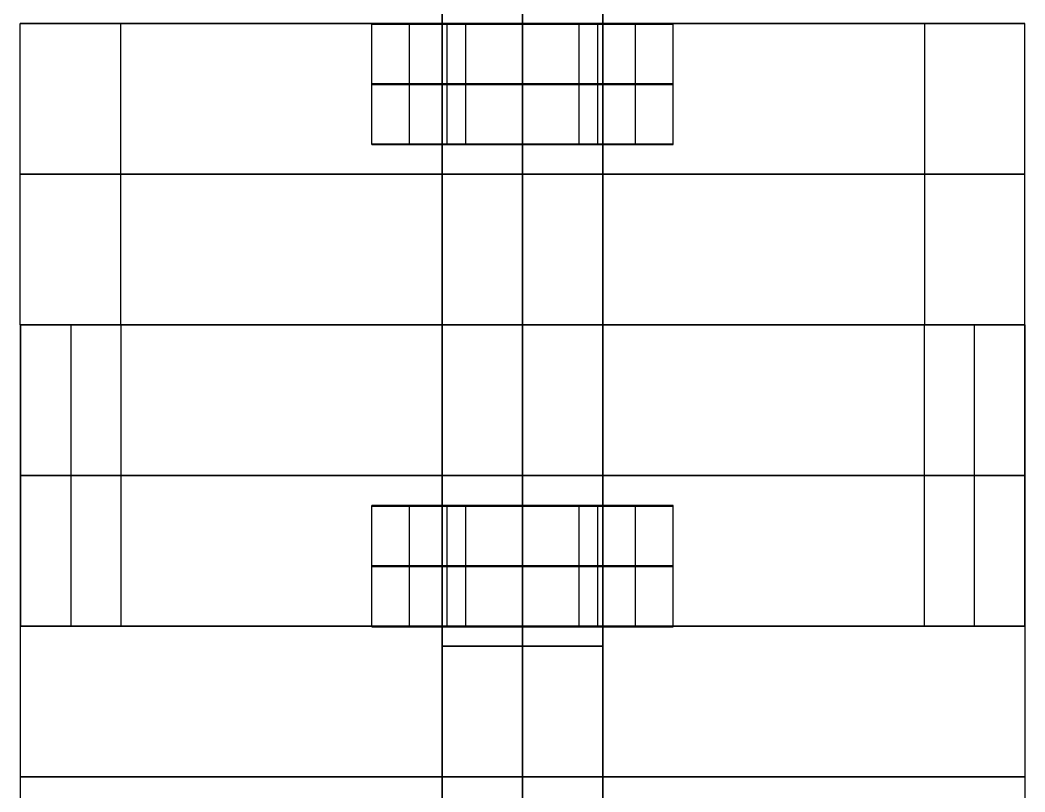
# Model space of a CAD drawing. Header units: millimetres. Extents: x 565 to 905, y -1671 to 168.
# Drawn here: x 710 to 760, y -0.2 to 38.2 of the extents above; entities that cross this region are included whole.
import ezdxf

# ---------------------------------------------------------------- set-up
doc = ezdxf.new("R2010")
doc.units = ezdxf.units.MM
doc.header["$MEASUREMENT"] = 0
doc.layers.add('V3', color=7, linetype='Continuous', true_color=0x000000)
doc.layers.add('V3 - steel', color=7, linetype='Continuous', true_color=0x191919)

msp = doc.modelspace()

# ---------------------------------------------------------------- linework, layer by layer
at = {"layer": 'V3'}
for p, q in [((727.494, 38, 225), (710, 38, 225)), ((715, 38, 96.543), (727.494, 38, 96.543)), ((735, 38, 76.543), (735, 38, 90.043)), ((735, 38, 103.043), (735, 38, 116.543)), ((735, 38, 200), (735, 38, 218.5)), ((735, 38, 231.5), (735, 38, 250)), ((742.506, 38, 96.543), (755, 38, 96.543)), ((760, 38, 225), (742.506, 38, 225)), ((727.494, 32, 96.543), (731, 32, 96.543)), ((727.494, 32, 225), (731, 32, 225)), ((735, 32, 103.043), (735, 32, 100.543)), ((735, 32, 92.543), (735, 32, 90.043)), ((735, 32, 231.5), (735, 32, 229)), ((735, 32, 221), (735, 32, 218.5)), ((739, 32, 96.543), (742.506, 32, 96.543)), ((739, 32, 225), (742.506, 32, 225)), ((731, 23, 225), (710, 23, 225)), ((712.42, 23, 162.394), (757.649, 23, 164.155)), ((715, 23, 96.543), (731, 23, 96.543)), ((734.027, 23, 249.981), (734.844, 23, 228.997)), ((735, 23, 76.543), (735, 23, 92.543)), ((735, 23, 100.543), (735, 23, 116.543)), ((735, 23, 200), (735, 23, 221)), ((735, 23, 229), (735, 23, 250)), ((735.156, 23, 221.003), (740.75, 23, 77.387)), ((739, 23, 96.543), (755, 23, 96.543)), ((760, 23, 225), (739, 23, 225)), ((727.494, 14, 96.543), (731, 14, 96.543)), ((735, 14, 103.043), (735, 14, 100.543)), ((735, 14, 92.543), (735, 14, 90.043)), ((739, 14, 96.543), (742.506, 14, 96.543)), ((731, 8, 225), (710, 8, 225)), ((712.42, 8, 162.394), (757.649, 8, 164.155)), ((734.027, 8, 249.981), (734.844, 8, 228.997)), ((735, 8, 200), (735, 8, 221)), ((735, 8, 229), (735, 8, 250)), ((735.156, 8, 221.003), (739.823, 8, 101.189)), ((760, 8, 225), (739, 8, 225)), ((740.162, 8, 92.483), (740.75, 8, 77.387))]:
    msp.add_line(p, q, dxfattribs=at)
for points in [[(710, 23, 225), (710, 30.5, 225), (710, 38, 225)], [(715, 38, 96.543), (715, 30.5, 96.543), (715, 23, 96.543)], [(727.494, 32, 96.543), (727.494, 35, 96.543), (727.494, 38, 96.543)], [(731.247, 38, 90.043), (729.371, 38, 93.293), (727.494, 38, 96.543)], [(727.494, 38, 96.543), (729.371, 38, 99.793), (731.247, 38, 103.043)], [(727.494, 32, 225), (727.494, 35, 225), (727.494, 38, 225)], [(731.247, 38, 218.5), (729.371, 38, 221.75), (727.494, 38, 225)], [(727.494, 38, 225), (729.371, 38, 228.25), (731.247, 38, 231.5)], [(729.371, 32, 93.293), (729.371, 35, 93.293), (729.371, 38, 93.293)], [(729.371, 32, 99.793), (729.371, 35, 99.793), (729.371, 38, 99.793)], [(729.371, 32, 221.75), (729.371, 35, 221.75), (729.371, 38, 221.75)], [(729.371, 32, 228.25), (729.371, 35, 228.25), (729.371, 38, 228.25)], [(731.247, 32, 90.043), (731.247, 35, 90.043), (731.247, 38, 90.043)], [(731.247, 32, 103.043), (731.247, 35, 103.043), (731.247, 38, 103.043)], [(738.753, 38, 90.043), (735, 38, 90.043), (731.247, 38, 90.043)], [(731.247, 38, 103.043), (735, 38, 103.043), (738.753, 38, 103.043)], [(731.247, 32, 218.5), (731.247, 35, 218.5), (731.247, 38, 218.5)], [(731.247, 32, 231.5), (731.247, 35, 231.5), (731.247, 38, 231.5)], [(738.753, 38, 218.5), (735, 38, 218.5), (731.247, 38, 218.5)], [(731.247, 38, 231.5), (735, 38, 231.5), (738.753, 38, 231.5)], [(735, 38, 76.543), (735, 30.5, 76.543), (735, 23, 76.543)], [(735, 38, 116.543), (735, 30.5, 116.543), (735, 23, 116.543)], [(735, 32, 90.043), (735, 35, 90.043), (735, 38, 90.043)], [(735, 32, 103.043), (735, 35, 103.043), (735, 38, 103.043)], [(735, 23, 250), (735, 30.5, 250), (735, 38, 250)], [(735, 23, 200), (735, 30.5, 200), (735, 38, 200)], [(735, 32, 218.5), (735, 35, 218.5), (735, 38, 218.5)], [(735, 32, 231.5), (735, 35, 231.5), (735, 38, 231.5)], [(738.753, 38, 103.043), (740.629, 38, 99.793), (742.506, 38, 96.543)], [(738.753, 32, 103.043), (738.753, 35, 103.043), (738.753, 38, 103.043)], [(738.753, 32, 90.043), (738.753, 35, 90.043), (738.753, 38, 90.043)], [(742.506, 38, 96.543), (740.629, 38, 93.293), (738.753, 38, 90.043)], [(738.753, 38, 231.5), (740.629, 38, 228.25), (742.506, 38, 225)], [(738.753, 32, 231.5), (738.753, 35, 231.5), (738.753, 38, 231.5)], [(738.753, 32, 218.5), (738.753, 35, 218.5), (738.753, 38, 218.5)], [(742.506, 38, 225), (740.629, 38, 221.75), (738.753, 38, 218.5)], [(740.629, 32, 99.793), (740.629, 35, 99.793), (740.629, 38, 99.793)], [(740.629, 32, 93.293), (740.629, 35, 93.293), (740.629, 38, 93.293)], [(740.629, 32, 228.25), (740.629, 35, 228.25), (740.629, 38, 228.25)], [(740.629, 32, 221.75), (740.629, 35, 221.75), (740.629, 38, 221.75)], [(742.506, 32, 96.543), (742.506, 35, 96.543), (742.506, 38, 96.543)], [(742.506, 32, 225), (742.506, 35, 225), (742.506, 38, 225)], [(755, 38, 96.543), (755, 30.5, 96.543), (755, 23, 96.543)], [(760, 23, 225), (760, 30.5, 225), (760, 38, 225)], [(731.247, 35, 90.043), (729.371, 35, 93.293), (727.494, 35, 96.543)], [(727.494, 35, 96.543), (729.371, 35, 99.793), (731.247, 35, 103.043)], [(731.247, 35, 218.5), (729.371, 35, 221.75), (727.494, 35, 225)], [(727.494, 35, 225), (729.371, 35, 228.25), (731.247, 35, 231.5)], [(738.753, 35, 90.043), (735, 35, 90.043), (731.247, 35, 90.043)], [(731.247, 35, 103.043), (735, 35, 103.043), (738.753, 35, 103.043)], [(738.753, 35, 218.5), (735, 35, 218.5), (731.247, 35, 218.5)], [(731.247, 35, 231.5), (735, 35, 231.5), (738.753, 35, 231.5)], [(738.753, 35, 103.043), (740.629, 35, 99.793), (742.506, 35, 96.543)], [(742.506, 35, 96.543), (740.629, 35, 93.293), (738.753, 35, 90.043)], [(738.753, 35, 231.5), (740.629, 35, 228.25), (742.506, 35, 225)], [(742.506, 35, 225), (740.629, 35, 221.75), (738.753, 35, 218.5)], [(731.247, 32, 90.043), (729.371, 32, 93.293), (727.494, 32, 96.543)], [(727.494, 32, 96.543), (729.371, 32, 99.793), (731.247, 32, 103.043)], [(731.247, 32, 218.5), (729.371, 32, 221.75), (727.494, 32, 225)], [(727.494, 32, 225), (729.371, 32, 228.25), (731.247, 32, 231.5)], [(731, 32, 96.543), (731, 27.5, 96.543), (731, 23, 96.543)], [(731, 23, 225), (731, 27.5, 225), (731, 32, 225)], [(738.753, 32, 90.043), (735, 32, 90.043), (731.247, 32, 90.043)], [(731.247, 32, 103.043), (735, 32, 103.043), (738.753, 32, 103.043)], [(738.753, 32, 218.5), (735, 32, 218.5), (731.247, 32, 218.5)], [(731.247, 32, 231.5), (735, 32, 231.5), (738.753, 32, 231.5)], [(735, 32, 92.543), (735, 27.5, 92.543), (735, 23, 92.543)], [(735, 32, 100.543), (735, 27.5, 100.543), (735, 23, 100.543)], [(735, 23, 229), (735, 27.5, 229), (735, 32, 229)], [(735, 23, 221), (735, 27.5, 221), (735, 32, 221)], [(738.753, 32, 103.043), (740.629, 32, 99.793), (742.506, 32, 96.543)], [(742.506, 32, 96.543), (740.629, 32, 93.293), (738.753, 32, 90.043)], [(738.753, 32, 231.5), (740.629, 32, 228.25), (742.506, 32, 225)], [(742.506, 32, 225), (740.629, 32, 221.75), (738.753, 32, 218.5)], [(739, 32, 96.543), (739, 27.5, 96.543), (739, 23, 96.543)], [(739, 23, 225), (739, 27.5, 225), (739, 32, 225)], [(710, 23, 225), (710, 15.5, 225), (710, 8, 225)], [(710.019, 23, 224.027), (710.019, 15.5, 224.027), (710.019, 8, 224.027)], [(710.019, 23, 224.027), (712.517, 23, 159.895), (715.015, 23, 95.764)], [(712.517, 23, 159.895), (712.517, 15.5, 159.895), (712.517, 8, 159.895)], [(715.015, 23, 95.764), (715.015, 15.5, 95.764), (715.015, 8, 95.764)], [(731, 8, 225), (731, 15.5, 225), (731, 23, 225)], [(731, 23, 96.543), (731, 18.5, 96.543), (731, 14, 96.543)], [(735, 23, 76.543), (735, 15.5, 76.543), (735, 8, 76.543)], [(735, 23, 250), (735, 15.5, 250), (735, 8, 250)], [(735, 8, 229), (735, 15.5, 229), (735, 23, 229)], [(735, 8, 221), (735, 15.5, 221), (735, 23, 221)], [(735, 23, 92.543), (735, 18.5, 92.543), (735, 14, 92.543)], [(735, 23, 100.543), (735, 18.5, 100.543), (735, 14, 100.543)], [(739, 8, 225), (739, 15.5, 225), (739, 23, 225)], [(739, 23, 96.543), (739, 18.5, 96.543), (739, 14, 96.543)], [(754.985, 23, 95.764), (754.985, 15.5, 95.764), (754.985, 8, 95.764)], [(754.985, 23, 95.764), (757.483, 23, 159.895), (759.981, 23, 224.027)], [(757.483, 23, 159.895), (757.483, 15.5, 159.895), (757.483, 8, 159.895)], [(759.981, 23, 224.027), (759.981, 15.5, 224.027), (759.981, 8, 224.027)], [(760, 23, 225), (760, 15.5, 225), (760, 8, 225)], [(710.019, 15.5, 224.027), (712.517, 15.5, 159.895), (715.015, 15.5, 95.764)], [(754.985, 15.5, 95.764), (757.483, 15.5, 159.895), (759.981, 15.5, 224.027)], [(727.494, 8, 96.543), (727.494, 11, 96.543), (727.494, 14, 96.543)], [(731.247, 14, 90.043), (729.371, 14, 93.293), (727.494, 14, 96.543)], [(727.494, 14, 96.543), (729.371, 14, 99.793), (731.247, 14, 103.043)], [(729.371, 8, 93.293), (729.371, 11, 93.293), (729.371, 14, 93.293)], [(729.371, 8, 99.793), (729.371, 11, 99.793), (729.371, 14, 99.793)], [(731.247, 8, 90.043), (731.247, 11, 90.043), (731.247, 14, 90.043)], [(738.753, 14, 90.043), (735, 14, 90.043), (731.247, 14, 90.043)], [(731.247, 8, 103.043), (731.247, 11, 103.043), (731.247, 14, 103.043)], [(731.247, 14, 103.043), (735, 14, 103.043), (738.753, 14, 103.043)], [(735, 8, 90.043), (735, 11, 90.043), (735, 14, 90.043)], [(735, 8, 103.043), (735, 11, 103.043), (735, 14, 103.043)], [(738.753, 14, 103.043), (740.629, 14, 99.793), (742.506, 14, 96.543)], [(738.753, 8, 103.043), (738.753, 11, 103.043), (738.753, 14, 103.043)], [(738.753, 8, 90.043), (738.753, 11, 90.043), (738.753, 14, 90.043)], [(742.506, 14, 96.543), (740.629, 14, 93.293), (738.753, 14, 90.043)], [(740.629, 8, 99.793), (740.629, 11, 99.793), (740.629, 14, 99.793)], [(740.629, 8, 93.293), (740.629, 11, 93.293), (740.629, 14, 93.293)], [(742.506, 8, 96.543), (742.506, 11, 96.543), (742.506, 14, 96.543)], [(731.247, 11, 90.043), (729.371, 11, 93.293), (727.494, 11, 96.543)], [(727.494, 11, 96.543), (729.371, 11, 99.793), (731.247, 11, 103.043)], [(738.753, 11, 90.043), (735, 11, 90.043), (731.247, 11, 90.043)], [(731.247, 11, 103.043), (735, 11, 103.043), (738.753, 11, 103.043)], [(738.753, 11, 103.043), (740.629, 11, 99.793), (742.506, 11, 96.543)], [(742.506, 11, 96.543), (740.629, 11, 93.293), (738.753, 11, 90.043)], [(710, 8, 225), (710, 0.5, 225), (710, -7, 225)], [(710.019, 8, 224.027), (712.517, 8, 159.895), (715.015, 8, 95.764)], [(731.247, 8, 90.043), (729.371, 8, 93.293), (727.494, 8, 96.543)], [(727.494, 8, 96.543), (729.371, 8, 99.793), (731.247, 8, 103.043)], [(731, 8, 225), (731, 3.5, 225), (731, -1, 225)], [(738.753, 8, 90.043), (735, 8, 90.043), (731.247, 8, 90.043)], [(731.247, 8, 103.043), (735, 8, 103.043), (738.753, 8, 103.043)], [(735, 8, 250), (735, 0.5, 250), (735, -7, 250)], [(735, 8, 200), (735, 0.5, 200), (735, -7, 200)], [(735, 8, 229), (735, 3.5, 229), (735, -1, 229)], [(735, 8, 221), (735, 3.5, 221), (735, -1, 221)], [(738.753, 8, 103.043), (740.629, 8, 99.793), (742.506, 8, 96.543)], [(742.506, 8, 96.543), (740.629, 8, 93.293), (738.753, 8, 90.043)], [(739, 8, 225), (739, 3.5, 225), (739, -1, 225)], [(754.985, 8, 95.764), (757.483, 8, 159.895), (759.981, 8, 224.027)], [(760, 8, 225), (760, 0.5, 225), (760, -7, 225)]]:
    msp.add_open_spline(points, degree=2, dxfattribs=at)
for points, weights, knots in [([(710, 38, 225), (710, 38, 250), (735, 38, 250), (760, 38, 250), (760, 38, 225), (760, 38, 200), (735, 38, 200), (710, 38, 200), (710, 38, 225)], [1, 0.707106781187, 1, 0.707106781187, 1, 0.707106781187, 1, 0.707106781187, 1], [0, 0, 0, 39.269908, 39.269908, 78.539816, 78.539816, 117.809725, 117.809725, 157.079633, 157.079633, 157.079633]), ([(715, 38, 96.543), (715, 38, 76.543), (735, 38, 76.543), (755, 38, 76.543), (755, 38, 96.543), (755, 38, 116.543), (735, 38, 116.543), (715, 38, 116.543), (715, 38, 96.543)], [1, 0.707106781187, 1, 0.707106781187, 1, 0.707106781187, 1, 0.707106781187, 1], [-125.663706, -125.663706, -125.663706, -94.24778, -94.24778, -62.831853, -62.831853, -31.415927, -31.415927, 0, 0, 0]), ([(731, 32, 96.543), (731, 32, 100.543), (735, 32, 100.543), (739, 32, 100.543), (739, 32, 96.543), (739, 32, 92.543), (735, 32, 92.543), (731, 32, 92.543), (731, 32, 96.543)], [0.999999860338, 0.707106851018, 1, 0.707106781187, 1, 0.707106781187, 1, 0.707106851018, 0.999999860338], [-25.132741, -25.132741, -25.132741, -18.849557, -18.849557, -12.566371, -12.566371, -6.283185, -6.283185, 0, 0, 0]), ([(731, 32, 225), (731, 32, 229), (735, 32, 229), (739, 32, 229), (739, 32, 225), (739, 32, 221), (735, 32, 221), (731, 32, 221), (731, 32, 225)], [1, 0.707106781187, 1, 0.707106781187, 1, 0.707106781187, 1, 0.707106781187, 1], [0, 0, 0, 6.283185, 6.283185, 12.566371, 12.566371, 18.849556, 18.849556, 25.132741, 25.132741, 25.132741]), ([(710, 30.5, 225), (710, 30.5, 250), (735, 30.5, 250), (760, 30.5, 250), (760, 30.5, 225), (760, 30.5, 200), (735, 30.5, 200), (710, 30.5, 200), (710, 30.5, 225)], [1, 0.707106781187, 1, 0.707106781187, 1, 0.707106781187, 1, 0.707106781187, 1], [0, 0, 0, 39.269908, 39.269908, 78.539816, 78.539816, 117.809725, 117.809725, 157.079633, 157.079633, 157.079633]), ([(715, 30.5, 96.543), (715, 30.5, 76.543), (735, 30.5, 76.543), (755, 30.5, 76.543), (755, 30.5, 96.543), (755, 30.5, 116.543), (735, 30.5, 116.543), (715, 30.5, 116.543), (715, 30.5, 96.543)], [1, 0.707106781187, 1, 0.707106781187, 1, 0.707106781187, 1, 0.707106781187, 1], [-125.663706, -125.663706, -125.663706, -94.24778, -94.24778, -62.831853, -62.831853, -31.415927, -31.415927, 0, 0, 0]), ([(759.981, 23, 224.027), (760, 23, 224.513), (760, 23, 225), (760, 23, 250), (735, 23, 250), (710, 23, 250), (710, 23, 225), (710, 23, 224.513), (710.019, 23, 224.027)], [0.984437359652, 0.992000178264, 0.999999996337, 0.707106778596, 0.999999996337, 0.707106778596, 0.999999996337, 0.992000178264, 0.984437359652], [64.670202, 64.670202, 64.670202, 65.742785, 65.742785, 105.012693, 105.012693, 144.282602, 144.282602, 145.355184, 145.355184, 145.355184]), ([(710, 23, 225), (710, 23, 250), (735, 23, 250), (760, 23, 250), (760, 23, 225), (760, 23, 200), (735, 23, 200), (710, 23, 200), (710, 23, 225)], [1, 0.707106781187, 1, 0.707106781187, 1, 0.707106781187, 1, 0.707106781187, 1], [0, 0, 0, 39.269908, 39.269908, 78.539816, 78.539816, 117.809725, 117.809725, 157.079633, 157.079633, 157.079633]), ([(715, 23, 96.543), (715, 23, 76.543), (735, 23, 76.543), (755, 23, 76.543), (755, 23, 96.543), (755, 23, 116.543), (735, 23, 116.543), (715, 23, 116.543), (715, 23, 96.543)], [1, 0.707106781187, 1, 0.707106781187, 1, 0.707106781187, 1, 0.707106781187, 1], [-125.663706, -125.663706, -125.663706, -94.24778, -94.24778, -62.831853, -62.831853, -31.415927, -31.415927, 0, 0, 0]), ([(715.015, 23, 95.764), (715.764, 23, 76.543), (735, 23, 76.543), (754.236, 23, 76.543), (754.985, 23, 95.764)], [0.984437378494, 0.715106591231, 1, 0.715106601196, 0.984437359652], [-124.805641, -124.805641, -124.805641, -94.24778, -94.24778, -63.689919, -63.689919, -63.689919]), ([(731, 23, 225), (731, 23, 229), (735, 23, 229), (739, 23, 229), (739, 23, 225), (739, 23, 221), (735, 23, 221), (731, 23, 221), (731, 23, 225)], [0.999999860338, 0.707106851018, 1, 0.707106781187, 1, 0.707106781187, 1, 0.707106781187, 1], [0, 0, 0, 6.283184, 6.283184, 12.56637, 12.56637, 18.849556, 18.849556, 25.132741, 25.132741, 25.132741]), ([(731, 23, 96.543), (731, 23, 100.543), (735, 23, 100.543), (739, 23, 100.543), (739, 23, 96.543), (739, 23, 92.543), (735, 23, 92.543), (731, 23, 92.543), (731, 23, 96.543)], [1, 0.707106781187, 1, 0.707106781187, 1, 0.707106781187, 1, 0.707106781187, 1], [-25.132741, -25.132741, -25.132741, -18.849556, -18.849556, -12.566371, -12.566371, -6.283185, -6.283185, 0, 0, 0]), ([(731, 23, 96.543), (731, 23, 100.543), (735, 23, 100.543), (739, 23, 100.543), (739, 23, 96.543), (739, 23, 92.543), (735, 23, 92.543), (731, 23, 92.543), (731, 23, 96.543)], [1, 0.707106781187, 1, 0.707106781187, 1, 0.707106781187, 1, 0.707106781187, 1], [-25.132741, -25.132741, -25.132741, -18.849556, -18.849556, -12.566371, -12.566371, -6.283185, -6.283185, 0, 0, 0]), ([(731, 23, 225), (731, 23, 221), (735, 23, 221), (739, 23, 221), (739, 23, 225), (739, 23, 229), (735, 23, 229), (731, 23, 229), (731, 23, 225)], [0.999999860338, 0.707106851018, 1, 0.707106781187, 1, 0.707106781187, 1, 0.707106851018, 0.999999860338], [-25.132741, -25.132741, -25.132741, -18.849557, -18.849557, -12.566371, -12.566371, -6.283185, -6.283185, 0, 0, 0]), ([(759.981, 15.5, 224.027), (760, 15.5, 224.513), (760, 15.5, 225), (760, 15.5, 250), (735, 15.5, 250), (710, 15.5, 250), (710, 15.5, 225), (710, 15.5, 224.513), (710.019, 15.5, 224.027)], [0.984437359652, 0.992000178264, 0.999999996337, 0.707106778596, 0.999999996337, 0.707106778596, 0.999999996337, 0.992000178264, 0.984437359652], [64.670202, 64.670202, 64.670202, 65.742785, 65.742785, 105.012693, 105.012693, 144.282602, 144.282602, 145.355184, 145.355184, 145.355184]), ([(715.015, 15.5, 95.764), (715.764, 15.5, 76.543), (735, 15.5, 76.543), (754.236, 15.5, 76.543), (754.985, 15.5, 95.764)], [0.984437378494, 0.715106591231, 1, 0.715106601196, 0.984437359652], [-124.805641, -124.805641, -124.805641, -94.24778, -94.24778, -63.689919, -63.689919, -63.689919]), ([(731, 14, 96.543), (731, 14, 100.543), (735, 14, 100.543), (739, 14, 100.543), (739, 14, 96.543), (739, 14, 92.543), (735, 14, 92.543), (731, 14, 92.543), (731, 14, 96.543)], [1, 0.707106781187, 1, 0.707106781187, 1, 0.707106781187, 1, 0.707106781187, 1], [-25.132741, -25.132741, -25.132741, -18.849556, -18.849556, -12.566371, -12.566371, -6.283185, -6.283185, 0, 0, 0]), ([(759.981, 8, 224.027), (760, 8, 224.513), (760, 8, 225), (760, 8, 250), (735, 8, 250), (710, 8, 250), (710, 8, 225), (710, 8, 224.513), (710.019, 8, 224.027)], [0.984437359652, 0.992000178264, 0.999999996337, 0.707106778596, 0.999999996337, 0.707106778596, 0.999999996337, 0.992000178264, 0.984437359652], [64.670202, 64.670202, 64.670202, 65.742785, 65.742785, 105.012693, 105.012693, 144.282602, 144.282602, 145.355184, 145.355184, 145.355184]), ([(710, 8, 225), (710, 8, 250), (735, 8, 250), (760, 8, 250), (760, 8, 225), (760, 8, 200), (735, 8, 200), (710, 8, 200), (710, 8, 225)], [1, 0.707106781187, 1, 0.707106781187, 1, 0.707106781187, 1, 0.707106781187, 1], [0, 0, 0, 39.269908, 39.269908, 78.539816, 78.539816, 117.809725, 117.809725, 157.079633, 157.079633, 157.079633]), ([(715.015, 8, 95.764), (715.764, 8, 76.543), (735, 8, 76.543), (754.236, 8, 76.543), (754.985, 8, 95.764)], [0.984437378494, 0.715106591231, 1, 0.715106601196, 0.984437359652], [-124.805641, -124.805641, -124.805641, -94.24778, -94.24778, -63.689919, -63.689919, -63.689919]), ([(731, 8, 225), (731, 8, 229), (735, 8, 229), (739, 8, 229), (739, 8, 225), (739, 8, 221), (735, 8, 221), (731, 8, 221), (731, 8, 225)], [0.999999860338, 0.707106851018, 1, 0.707106781187, 1, 0.707106781187, 1, 0.707106781187, 1], [0, 0, 0, 6.283184, 6.283184, 12.56637, 12.56637, 18.849556, 18.849556, 25.132741, 25.132741, 25.132741]), ([(731, 8, 225), (731, 8, 221), (735, 8, 221), (739, 8, 221), (739, 8, 225), (739, 8, 229), (735, 8, 229), (731, 8, 229), (731, 8, 225)], [0.999999860338, 0.707106851018, 1, 0.707106781187, 1, 0.707106781187, 1, 0.707106851018, 0.999999860338], [-25.132741, -25.132741, -25.132741, -18.849557, -18.849557, -12.566371, -12.566371, -6.283185, -6.283185, 0, 0, 0]), ([(710, 0.5, 225), (710, 0.5, 250), (735, 0.5, 250), (760, 0.5, 250), (760, 0.5, 225), (760, 0.5, 200), (735, 0.5, 200), (710, 0.5, 200), (710, 0.5, 225)], [1, 0.707106781187, 1, 0.707106781187, 1, 0.707106781187, 1, 0.707106781187, 1], [0, 0, 0, 39.269908, 39.269908, 78.539816, 78.539816, 117.809725, 117.809725, 157.079633, 157.079633, 157.079633])]:
    msp.add_rational_spline(points, weights, degree=2, knots=knots, dxfattribs=at)
at = {"layer": 'V3 - steel'}
for p, q in [((727.494, 37.972, 96.5), (731, 37.972, 96.5)), ((727.494, 37.972, 225), (731, 37.972, 225)), ((735, 37.972, 103), (735, 37.972, 100.5)), ((735, 37.972, 92.5), (735, 37.972, 90)), ((735, 37.972, 231.5), (735, 37.972, 229)), ((735, 37.972, 221), (735, 37.972, 218.5)), ((739, 37.972, 96.5), (742.506, 37.972, 96.5)), ((739, 37.972, 225), (742.506, 37.972, 225)), ((727.494, 31.972, 96.5), (731, 31.972, 96.5)), ((727.494, 31.972, 225), (731, 31.972, 225)), ((735, 31.972, 103), (735, 31.972, 100.5)), ((735, 31.972, 92.5), (735, 31.972, 90)), ((735, 31.972, 231.5), (735, 31.972, 229)), ((735, 31.972, 221), (735, 31.972, 218.5)), ((739, 31.972, 96.5), (742.506, 31.972, 96.5)), ((739, 31.972, 225), (742.506, 31.972, 225)), ((727.494, 13.972, 96.5), (731, 13.972, 96.5)), ((735, 13.972, 103), (735, 13.972, 100.5)), ((735, 13.972, 92.5), (735, 13.972, 90)), ((739, 13.972, 96.5), (742.506, 13.972, 96.5)), ((727.494, 7.972, 96.5), (731, 7.972, 96.5)), ((735, 7.972, 103), (735, 7.972, 100.5)), ((735, 7.972, 92.5), (735, 7.972, 90)), ((739, 7.972, 96.5), (742.506, 7.972, 96.5)), ((739, 7, 96.543), (731, 7, 96.543)), ((735, 7, 100.543), (735, 7, 92.543))]:
    msp.add_line(p, q, dxfattribs=at)
for points in [[(731, 168, 96.543), (731, 87.5, 96.543), (731, 7, 96.543)], [(735, 168, 92.543), (735, 87.5, 92.543), (735, 7, 92.543)], [(735, 168, 100.543), (735, 87.5, 100.543), (735, 7, 100.543)], [(739, 168, 96.543), (739, 87.5, 96.543), (739, 7, 96.543)], [(731, -70.028, 225), (731, -15.514, 225), (731, 39, 225)], [(735, -70.028, 229), (735, -15.514, 229), (735, 39, 229)], [(735, -70.028, 221), (735, -15.514, 221), (735, 39, 221)], [(739, -70.028, 225), (739, -15.514, 225), (739, 39, 225)], [(727.494, 31.972, 96.5), (727.494, 34.972, 96.5), (727.494, 37.972, 96.5)], [(731.247, 37.972, 90), (729.371, 37.972, 93.25), (727.494, 37.972, 96.5)], [(727.494, 37.972, 96.5), (729.371, 37.972, 99.75), (731.247, 37.972, 103)], [(727.494, 31.972, 225), (727.494, 34.972, 225), (727.494, 37.972, 225)], [(731.247, 37.972, 218.5), (729.371, 37.972, 221.75), (727.494, 37.972, 225)], [(727.494, 37.972, 225), (729.371, 37.972, 228.25), (731.247, 37.972, 231.5)], [(729.371, 31.972, 93.25), (729.371, 34.972, 93.25), (729.371, 37.972, 93.25)], [(729.371, 31.972, 99.75), (729.371, 34.972, 99.75), (729.371, 37.972, 99.75)], [(729.371, 31.972, 221.75), (729.371, 34.972, 221.75), (729.371, 37.972, 221.75)], [(729.371, 31.972, 228.25), (729.371, 34.972, 228.25), (729.371, 37.972, 228.25)], [(731.247, 31.972, 90), (731.247, 34.972, 90), (731.247, 37.972, 90)], [(738.753, 37.972, 90), (735, 37.972, 90), (731.247, 37.972, 90)], [(731.247, 31.972, 103), (731.247, 34.972, 103), (731.247, 37.972, 103)], [(731.247, 37.972, 103), (735, 37.972, 103), (738.753, 37.972, 103)], [(731.247, 31.972, 218.5), (731.247, 34.972, 218.5), (731.247, 37.972, 218.5)], [(738.753, 37.972, 218.5), (735, 37.972, 218.5), (731.247, 37.972, 218.5)], [(731.247, 31.972, 231.5), (731.247, 34.972, 231.5), (731.247, 37.972, 231.5)], [(731.247, 37.972, 231.5), (735, 37.972, 231.5), (738.753, 37.972, 231.5)], [(732.172, 31.972, 93.672), (732.172, 34.972, 93.672), (732.172, 37.972, 93.672)], [(732.172, 31.972, 99.328), (732.172, 34.972, 99.328), (732.172, 37.972, 99.328)], [(732.172, 31.972, 222.172), (732.172, 34.972, 222.172), (732.172, 37.972, 222.172)], [(732.172, 31.972, 227.828), (732.172, 34.972, 227.828), (732.172, 37.972, 227.828)], [(735, 31.972, 90), (735, 34.972, 90), (735, 37.972, 90)], [(735, 31.972, 103), (735, 34.972, 103), (735, 37.972, 103)], [(735, 31.972, 218.5), (735, 34.972, 218.5), (735, 37.972, 218.5)], [(735, 31.972, 231.5), (735, 34.972, 231.5), (735, 37.972, 231.5)], [(737.828, 31.972, 99.328), (737.828, 34.972, 99.328), (737.828, 37.972, 99.328)], [(737.828, 31.972, 93.672), (737.828, 34.972, 93.672), (737.828, 37.972, 93.672)], [(737.828, 31.972, 227.828), (737.828, 34.972, 227.828), (737.828, 37.972, 227.828)], [(737.828, 31.972, 222.172), (737.828, 34.972, 222.172), (737.828, 37.972, 222.172)], [(738.753, 37.972, 103), (740.629, 37.972, 99.75), (742.506, 37.972, 96.5)], [(738.753, 31.972, 103), (738.753, 34.972, 103), (738.753, 37.972, 103)], [(738.753, 31.972, 90), (738.753, 34.972, 90), (738.753, 37.972, 90)], [(742.506, 37.972, 96.5), (740.629, 37.972, 93.25), (738.753, 37.972, 90)], [(738.753, 37.972, 231.5), (740.629, 37.972, 228.25), (742.506, 37.972, 225)], [(738.753, 31.972, 231.5), (738.753, 34.972, 231.5), (738.753, 37.972, 231.5)], [(738.753, 31.972, 218.5), (738.753, 34.972, 218.5), (738.753, 37.972, 218.5)], [(742.506, 37.972, 225), (740.629, 37.972, 221.75), (738.753, 37.972, 218.5)], [(740.629, 31.972, 99.75), (740.629, 34.972, 99.75), (740.629, 37.972, 99.75)], [(740.629, 31.972, 93.25), (740.629, 34.972, 93.25), (740.629, 37.972, 93.25)], [(740.629, 31.972, 228.25), (740.629, 34.972, 228.25), (740.629, 37.972, 228.25)], [(740.629, 31.972, 221.75), (740.629, 34.972, 221.75), (740.629, 37.972, 221.75)], [(742.506, 31.972, 96.5), (742.506, 34.972, 96.5), (742.506, 37.972, 96.5)], [(742.506, 31.972, 225), (742.506, 34.972, 225), (742.506, 37.972, 225)], [(731.247, 34.972, 90), (729.371, 34.972, 93.25), (727.494, 34.972, 96.5)], [(727.494, 34.972, 96.5), (729.371, 34.972, 99.75), (731.247, 34.972, 103)], [(731.247, 34.972, 218.5), (729.371, 34.972, 221.75), (727.494, 34.972, 225)], [(727.494, 34.972, 225), (729.371, 34.972, 228.25), (731.247, 34.972, 231.5)], [(738.753, 34.972, 90), (735, 34.972, 90), (731.247, 34.972, 90)], [(731.247, 34.972, 103), (735, 34.972, 103), (738.753, 34.972, 103)], [(738.753, 34.972, 218.5), (735, 34.972, 218.5), (731.247, 34.972, 218.5)], [(731.247, 34.972, 231.5), (735, 34.972, 231.5), (738.753, 34.972, 231.5)], [(738.753, 34.972, 103), (740.629, 34.972, 99.75), (742.506, 34.972, 96.5)], [(742.506, 34.972, 96.5), (740.629, 34.972, 93.25), (738.753, 34.972, 90)], [(738.753, 34.972, 231.5), (740.629, 34.972, 228.25), (742.506, 34.972, 225)], [(742.506, 34.972, 225), (740.629, 34.972, 221.75), (738.753, 34.972, 218.5)], [(731.247, 31.972, 90), (729.371, 31.972, 93.25), (727.494, 31.972, 96.5)], [(727.494, 31.972, 96.5), (729.371, 31.972, 99.75), (731.247, 31.972, 103)], [(731.247, 31.972, 218.5), (729.371, 31.972, 221.75), (727.494, 31.972, 225)], [(727.494, 31.972, 225), (729.371, 31.972, 228.25), (731.247, 31.972, 231.5)], [(738.753, 31.972, 90), (735, 31.972, 90), (731.247, 31.972, 90)], [(731.247, 31.972, 103), (735, 31.972, 103), (738.753, 31.972, 103)], [(738.753, 31.972, 218.5), (735, 31.972, 218.5), (731.247, 31.972, 218.5)], [(731.247, 31.972, 231.5), (735, 31.972, 231.5), (738.753, 31.972, 231.5)], [(738.753, 31.972, 103), (740.629, 31.972, 99.75), (742.506, 31.972, 96.5)], [(742.506, 31.972, 96.5), (740.629, 31.972, 93.25), (738.753, 31.972, 90)], [(738.753, 31.972, 231.5), (740.629, 31.972, 228.25), (742.506, 31.972, 225)], [(742.506, 31.972, 225), (740.629, 31.972, 221.75), (738.753, 31.972, 218.5)], [(727.494, 7.972, 96.5), (727.494, 10.972, 96.5), (727.494, 13.972, 96.5)], [(731.247, 13.972, 90), (729.371, 13.972, 93.25), (727.494, 13.972, 96.5)], [(727.494, 13.972, 96.5), (729.371, 13.972, 99.75), (731.247, 13.972, 103)], [(729.371, 7.972, 93.25), (729.371, 10.972, 93.25), (729.371, 13.972, 93.25)], [(729.371, 7.972, 99.75), (729.371, 10.972, 99.75), (729.371, 13.972, 99.75)], [(731.247, 7.972, 90), (731.247, 10.972, 90), (731.247, 13.972, 90)], [(738.753, 13.972, 90), (735, 13.972, 90), (731.247, 13.972, 90)], [(731.247, 7.972, 103), (731.247, 10.972, 103), (731.247, 13.972, 103)], [(731.247, 13.972, 103), (735, 13.972, 103), (738.753, 13.972, 103)], [(732.172, 7.972, 93.672), (732.172, 10.972, 93.672), (732.172, 13.972, 93.672)], [(732.172, 7.972, 99.328), (732.172, 10.972, 99.328), (732.172, 13.972, 99.328)], [(735, 7.972, 90), (735, 10.972, 90), (735, 13.972, 90)], [(735, 7.972, 103), (735, 10.972, 103), (735, 13.972, 103)], [(737.828, 7.972, 99.328), (737.828, 10.972, 99.328), (737.828, 13.972, 99.328)], [(737.828, 7.972, 93.672), (737.828, 10.972, 93.672), (737.828, 13.972, 93.672)], [(738.753, 13.972, 103), (740.629, 13.972, 99.75), (742.506, 13.972, 96.5)], [(738.753, 7.972, 103), (738.753, 10.972, 103), (738.753, 13.972, 103)], [(738.753, 7.972, 90), (738.753, 10.972, 90), (738.753, 13.972, 90)], [(742.506, 13.972, 96.5), (740.629, 13.972, 93.25), (738.753, 13.972, 90)], [(740.629, 7.972, 99.75), (740.629, 10.972, 99.75), (740.629, 13.972, 99.75)], [(740.629, 7.972, 93.25), (740.629, 10.972, 93.25), (740.629, 13.972, 93.25)], [(742.506, 7.972, 96.5), (742.506, 10.972, 96.5), (742.506, 13.972, 96.5)], [(731.247, 10.972, 90), (729.371, 10.972, 93.25), (727.494, 10.972, 96.5)], [(727.494, 10.972, 96.5), (729.371, 10.972, 99.75), (731.247, 10.972, 103)], [(738.753, 10.972, 90), (735, 10.972, 90), (731.247, 10.972, 90)], [(731.247, 10.972, 103), (735, 10.972, 103), (738.753, 10.972, 103)], [(738.753, 10.972, 103), (740.629, 10.972, 99.75), (742.506, 10.972, 96.5)], [(742.506, 10.972, 96.5), (740.629, 10.972, 93.25), (738.753, 10.972, 90)], [(731.247, 7.972, 90), (729.371, 7.972, 93.25), (727.494, 7.972, 96.5)], [(727.494, 7.972, 96.5), (729.371, 7.972, 99.75), (731.247, 7.972, 103)], [(738.753, 7.972, 90), (735, 7.972, 90), (731.247, 7.972, 90)], [(731.247, 7.972, 103), (735, 7.972, 103), (738.753, 7.972, 103)], [(738.753, 7.972, 103), (740.629, 7.972, 99.75), (742.506, 7.972, 96.5)], [(742.506, 7.972, 96.5), (740.629, 7.972, 93.25), (738.753, 7.972, 90)]]:
    msp.add_open_spline(points, degree=2, dxfattribs=at)
for points, knots in [([(737.828, 37.972, 99.328), (735, 37.972, 102.157), (732.172, 37.972, 99.328), (729.343, 37.972, 96.5), (732.172, 37.972, 93.672), (735, 37.972, 90.843), (737.828, 37.972, 93.672), (740.657, 37.972, 96.5), (737.828, 37.972, 99.328)], [-25.132741, -25.132741, -25.132741, -18.849556, -18.849556, -12.566371, -12.566371, -6.283185, -6.283185, 0, 0, 0]), ([(737.828, 37.972, 227.828), (735, 37.972, 230.657), (732.172, 37.972, 227.828), (729.343, 37.972, 225), (732.172, 37.972, 222.172), (735, 37.972, 219.343), (737.828, 37.972, 222.172), (740.657, 37.972, 225), (737.828, 37.972, 227.828)], [-25.132741, -25.132741, -25.132741, -18.849556, -18.849556, -12.566371, -12.566371, -6.283185, -6.283185, 0, 0, 0]), ([(737.828, 31.972, 99.328), (735, 31.972, 102.157), (732.172, 31.972, 99.328), (729.343, 31.972, 96.5), (732.172, 31.972, 93.672), (735, 31.972, 90.843), (737.828, 31.972, 93.672), (740.657, 31.972, 96.5), (737.828, 31.972, 99.328)], [-25.132741, -25.132741, -25.132741, -18.849556, -18.849556, -12.566371, -12.566371, -6.283185, -6.283185, 0, 0, 0]), ([(737.828, 31.972, 227.828), (735, 31.972, 230.657), (732.172, 31.972, 227.828), (729.343, 31.972, 225), (732.172, 31.972, 222.172), (735, 31.972, 219.343), (737.828, 31.972, 222.172), (740.657, 31.972, 225), (737.828, 31.972, 227.828)], [-25.132741, -25.132741, -25.132741, -18.849556, -18.849556, -12.566371, -12.566371, -6.283185, -6.283185, 0, 0, 0]), ([(737.828, 13.972, 99.328), (735, 13.972, 102.157), (732.172, 13.972, 99.328), (729.343, 13.972, 96.5), (732.172, 13.972, 93.672), (735, 13.972, 90.843), (737.828, 13.972, 93.672), (740.657, 13.972, 96.5), (737.828, 13.972, 99.328)], [-25.132741, -25.132741, -25.132741, -18.849556, -18.849556, -12.566371, -12.566371, -6.283185, -6.283185, 0, 0, 0]), ([(737.828, 7.972, 99.328), (735, 7.972, 102.157), (732.172, 7.972, 99.328), (729.343, 7.972, 96.5), (732.172, 7.972, 93.672), (735, 7.972, 90.843), (737.828, 7.972, 93.672), (740.657, 7.972, 96.5), (737.828, 7.972, 99.328)], [-25.132741, -25.132741, -25.132741, -18.849556, -18.849556, -12.566371, -12.566371, -6.283185, -6.283185, 0, 0, 0]), ([(731, 7, 96.543), (731, 7, 92.543), (735, 7, 92.543), (739, 7, 92.543), (739, 7, 96.543), (739, 7, 100.543), (735, 7, 100.543), (731, 7, 100.543), (731, 7, 96.543)], [0, 0, 0, 6.283185, 6.283185, 12.566371, 12.566371, 18.849556, 18.849556, 25.132741, 25.132741, 25.132741])]:
    msp.add_rational_spline(points, [1, 0.707106781187, 1, 0.707106781187, 1, 0.707106781187, 1, 0.707106781187, 1], degree=2, knots=knots, dxfattribs=at)

doc.saveas('drawing.dxf')
